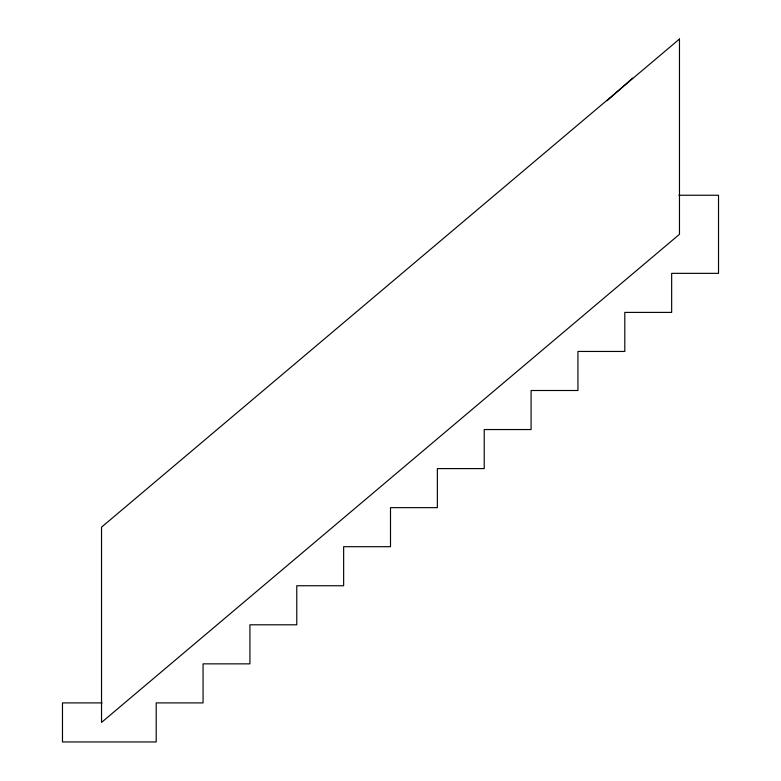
<?xml version="1.0" encoding="UTF-8"?>
<svg xmlns="http://www.w3.org/2000/svg" width="781" height="781" viewBox="0 0 781 781"><rect width="100%" height="100%" fill="white"/><g stroke="black" fill="none" stroke-linecap="round" stroke-linejoin="round"><path stroke-width="1.17" d="M607.081 100.749L632.61 78.1M678.865 195.25L718.52 195.25L718.52 273.35L671.66 273.35L671.66 312.4L624.8 312.4L624.8 351.45L577.94 351.45L577.94 390.5L531.08 390.5L531.08 429.55L484.22 429.55L484.22 468.6L437.36 468.6L437.36 507.65L390.5 507.65L390.5 546.7L343.64 546.7L343.64 585.75L296.78 585.75L296.78 624.8L249.92 624.8L249.92 663.85L203.06 663.85L203.06 702.9L156.2 702.9L156.2 741.95L62.48 741.95L62.48 702.9L102.135 702.9M679.47 39.05L101.53 527.175L101.53 722.425L679.47 234.3L679.47 39.05"/></g></svg>
